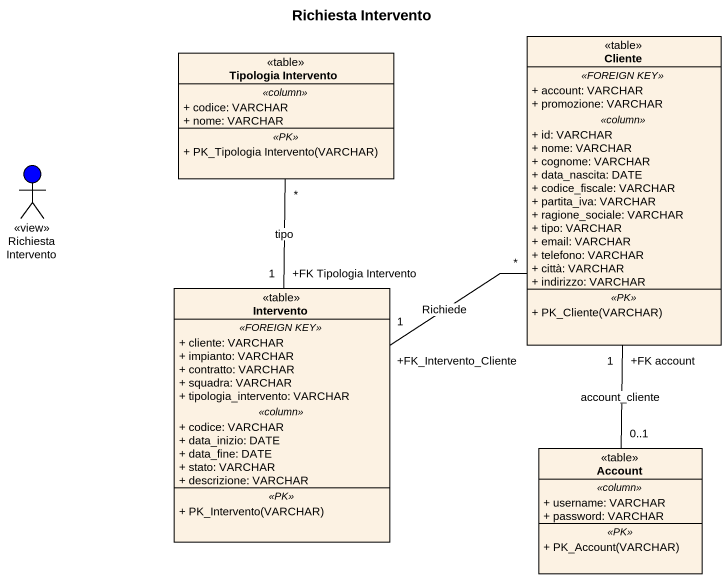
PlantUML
@startuml
title Richiesta Intervento
allowmixing
hide circle
hide empty members
skinparam classAttributeIconSize 0
class "Tipologia Intervento" as Tipologia_Intervento <<table>> {
  .. <<column>> ..
  + codice: VARCHAR
  + nome: VARCHAR
  .. <<PK>> ..
  + PK_Tipologia Intervento(VARCHAR)
}
class Cliente <<table>> {
  .. <<FOREIGN KEY>> ..
  + account: VARCHAR
  + promozione: VARCHAR
  .. <<column>> ..
  + id: VARCHAR
  + nome: VARCHAR
  + cognome: VARCHAR
  + data_nascita: DATE
  + codice_fiscale: VARCHAR
  + partita_iva: VARCHAR
  + ragione_sociale: VARCHAR
  + tipo: VARCHAR
  + email: VARCHAR
  + telefono: VARCHAR
  + città: VARCHAR
  + indirizzo: VARCHAR
  .. <<PK>> ..
  + PK_Cliente(VARCHAR)
}
actor "Richiesta Intervento" as Richiesta_Intervento <<view>> #0000FF
class Intervento <<table>> {
  .. <<FOREIGN KEY>> ..
  + cliente: VARCHAR
  + impianto: VARCHAR
  + contratto: VARCHAR
  + squadra: VARCHAR
  + tipologia_intervento: VARCHAR
  .. <<column>> ..
  + codice: VARCHAR
  + data_inizio: DATE
  + data_fine: DATE
  + stato: VARCHAR
  + descrizione: VARCHAR
  .. <<PK>> ..
  + PK_Intervento(VARCHAR)
}
class Account <<table>> {
  .. <<column>> ..
  + username: VARCHAR
  + password: VARCHAR
  .. <<PK>> ..
  + PK_Account(VARCHAR)
}
Cliente "+FK account\n1" -- "0..1" Account : account_cliente
Intervento "+FK Tipologia Intervento\n1" -up- "*" Tipologia_Intervento : tipo
Intervento "+FK_Intervento_Cliente\n1" -up- "*" Cliente : Richiede
@enduml
